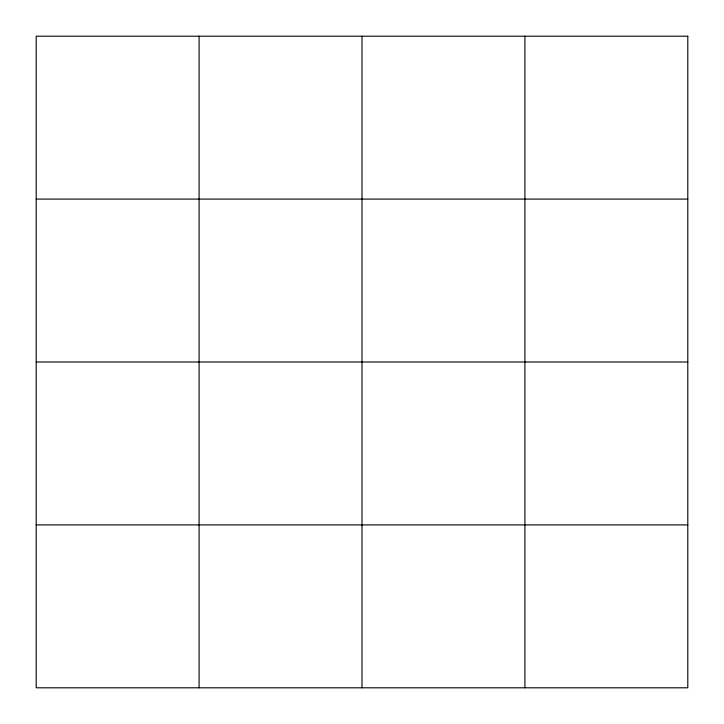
<?xml version="1.0" encoding="UTF-8"?>
<svg xmlns="http://www.w3.org/2000/svg" width="724" height="724" viewBox="0 0 724 724"><rect width="100%" height="100%" fill="white"/><g stroke="black" fill="none" stroke-linecap="round" stroke-linejoin="round"><path stroke-width="1.09" d="M36.2 199.1L687.8 199.1M36.2 362L687.8 362M36.2 524.9L687.8 524.9M524.9 36.2L524.9 687.8M362 36.2L362 687.8M199.1 36.2L199.1 687.8M687.8 36.2L36.2 36.2L36.2 687.8L687.8 687.8L687.8 36.2"/></g></svg>
